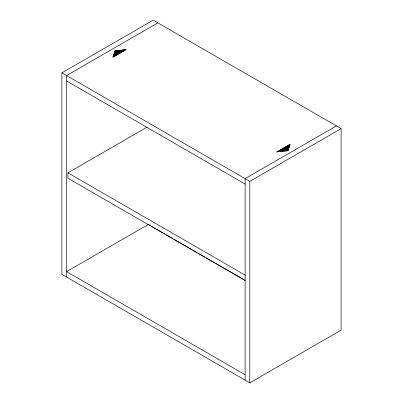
<?xml version="1.0" encoding="UTF-8"?>
<svg xmlns="http://www.w3.org/2000/svg" width="403" height="403" viewBox="0 0 403 403"><rect width="100%" height="100%" fill="white"/><g stroke="black" fill="none" stroke-linecap="round" stroke-linejoin="round"><path stroke-width="0.6" d="M61.896 72.847L153.175 20.15L341.104 128.648L341.104 330.153L249.825 382.85L61.896 274.352L61.896 72.847L249.825 181.35L341.104 128.648M157.875 22.86L66.596 75.562L66.596 277.062M245.382 280.695L67.936 178.252L67.936 172.827L147.256 127.031M148.636 224.27L66.596 271.637L245.125 374.714M336.404 125.938L245.125 178.635L245.125 380.14M114.92 50.763L126.441 49.534M114.85 50.985L125.988 49.796M114.779 51.206L125.535 50.058M114.704 51.428L125.076 50.325M114.633 51.649L124.623 50.587M114.563 51.871L124.169 50.849M114.492 52.093L123.711 51.11M114.422 52.314L123.258 51.372M114.351 52.536L122.804 51.634M114.281 52.758L122.346 51.896M114.21 52.979L121.892 52.163M114.14 53.201L121.439 52.425M114.069 53.423L120.981 52.687M113.999 53.644L120.527 52.949M113.928 53.866L120.074 53.211M113.858 54.088L119.615 53.473M113.782 54.309L119.162 53.735M113.711 54.531L118.709 54.002M113.641 54.753L118.25 54.264M113.57 54.974L117.797 54.526M113.5 55.196L117.344 54.788M113.429 55.418L116.885 55.05M113.359 55.639L116.432 55.312M113.288 55.861L115.978 55.579M113.218 56.082L115.52 55.841M113.147 56.304L115.067 56.103M113.077 56.526L114.613 56.365M113.006 56.752L114.155 56.627M112.936 56.974L113.701 56.888M112.86 57.196L113.248 57.15M289.752 144.345L290.14 144.304M289.299 144.606L290.064 144.526M288.845 144.873L289.994 144.748M288.387 145.135L289.923 144.969M287.933 145.397L289.853 145.191M287.48 145.659L289.782 145.412M287.022 145.921L289.712 145.634M286.568 146.183L289.641 145.856M286.115 146.45L289.571 146.077M285.656 146.712L289.5 146.299M285.203 146.974L289.43 146.521M284.75 147.236L289.359 146.742M284.291 147.498L289.289 146.964M283.838 147.76L289.218 147.186M283.385 148.022L289.142 147.412M282.926 148.289L289.072 147.634M282.473 148.551L289.001 147.856M282.019 148.813L288.931 148.077M281.561 149.075L288.86 148.299M281.108 149.337L288.79 148.521M280.654 149.599L288.719 148.742M280.196 149.861L288.649 148.964M279.742 150.128L288.578 149.186M279.289 150.39L288.508 149.407M278.831 150.651L288.437 149.629M278.377 150.913L288.367 149.851M277.924 151.175L288.296 150.072M277.466 151.437L288.221 150.294M277.012 151.704L288.15 150.515M276.559 151.966L288.08 150.737M66.596 80.988L245.125 184.06M67.936 172.827L245.382 275.269M148.888 224.753L150.521 225.7M151.609 226.325L155.417 228.526M156.51 229.156L163.039 232.924M164.127 233.554L165.215 234.183M166.303 234.813L172.837 238.581M173.925 239.211L192.433 249.895M193.521 250.525L197.329 252.721M198.417 253.351L204.951 257.124M206.039 257.754L214.749 262.781M215.837 263.406L244.686 280.065M249.825 181.35L249.825 382.85"/></g></svg>
